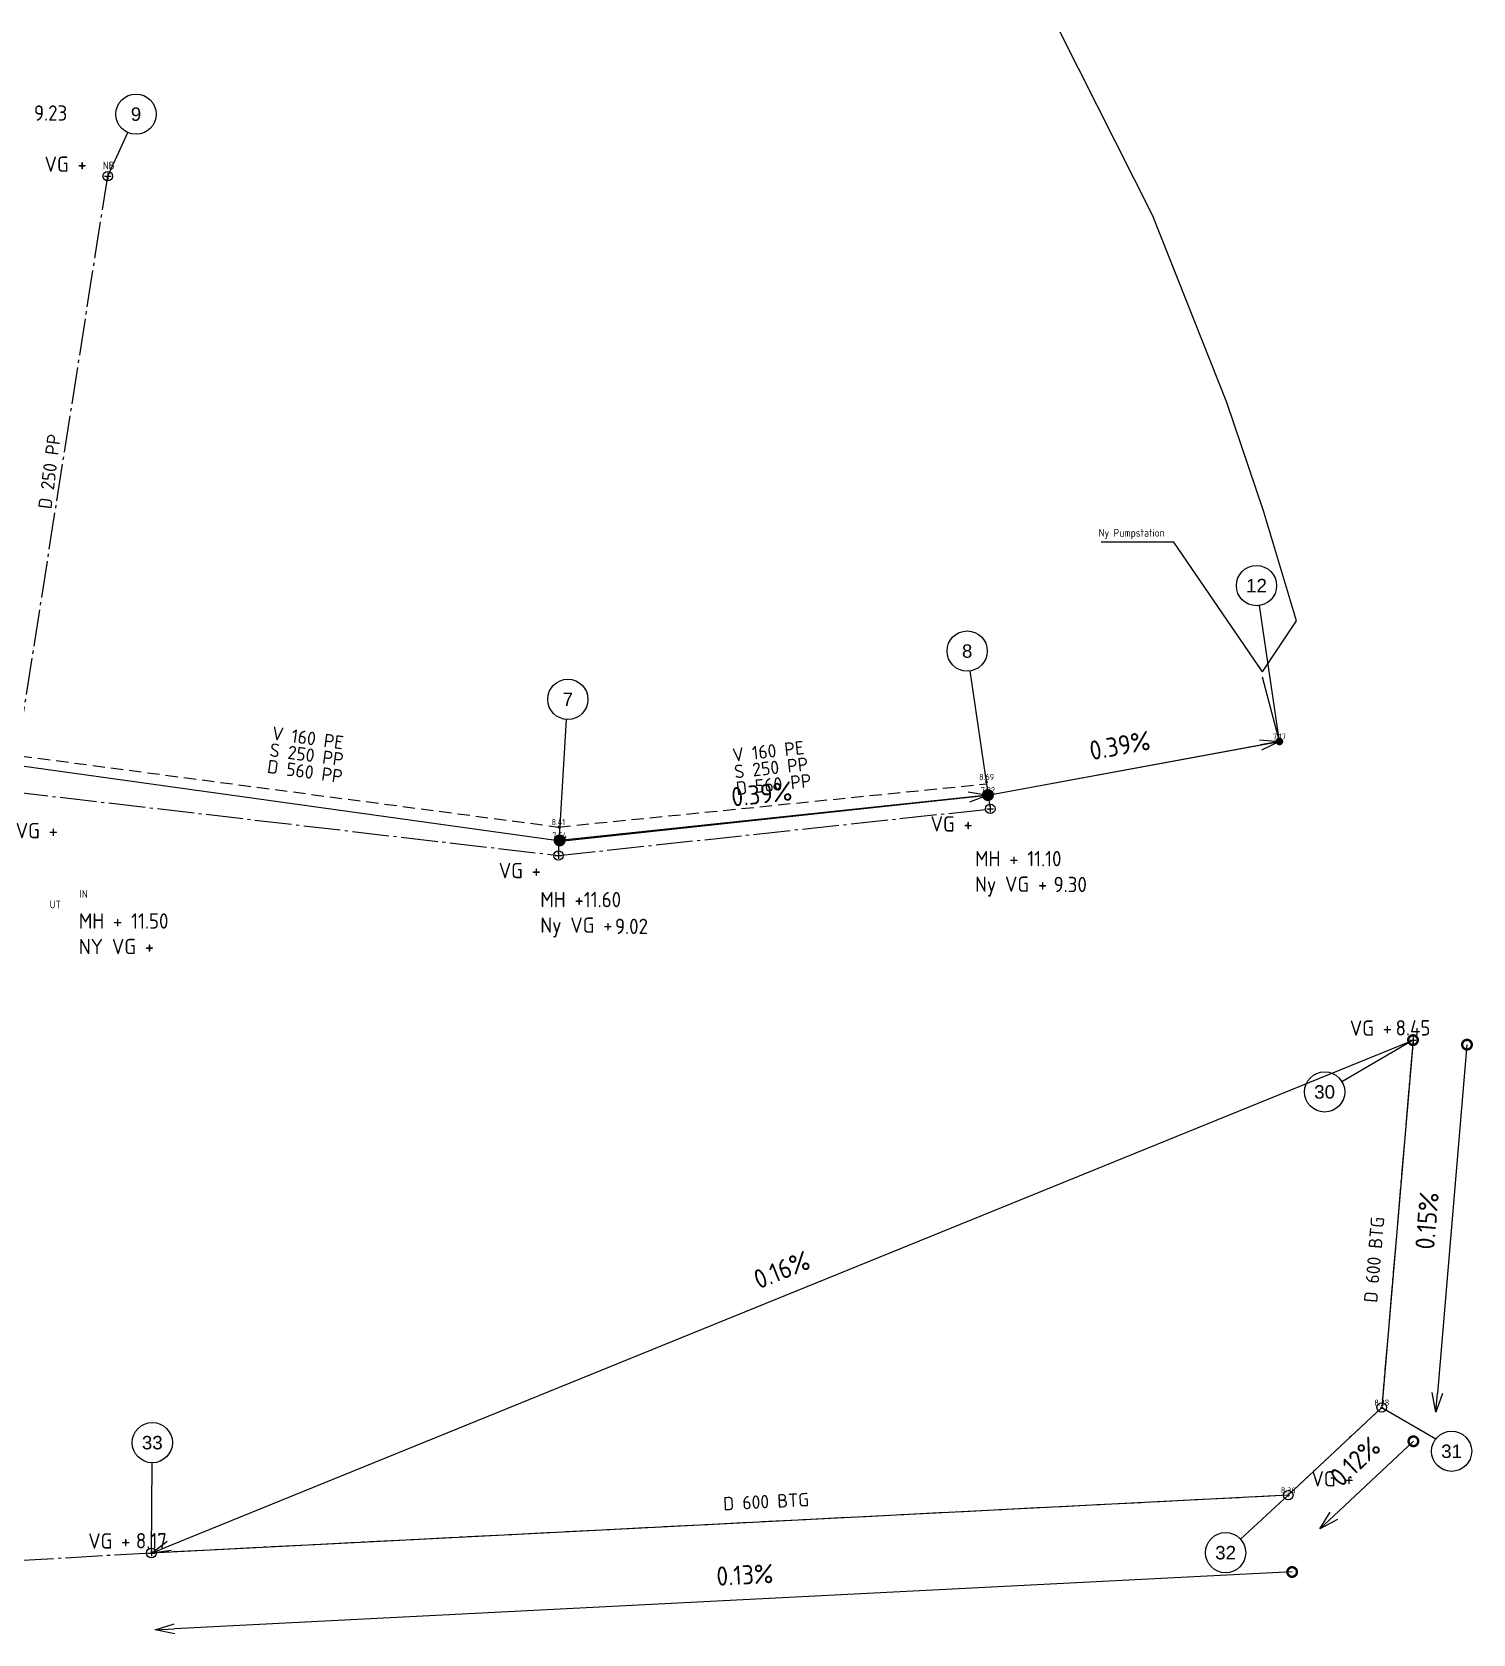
# Model space of a CAD drawing. Header units: metres. Extents: x 119275 to 119838, y 6147987 to 6148667.
# Drawn here: x 119644.5 to 119832.4, y 6148213.8 to 6148422.7 of the extents above; entities that cross this region are included whole.
import ezdxf
from ezdxf.enums import TextEntityAlignment as Align

# ---------------------------------------------------------------- set-up
doc = ezdxf.new("R2010")
doc.units = ezdxf.units.M
doc.header["$LTSCALE"] = 0.4
for name, pattern in [('BH90-PMB-DV', [16, 12, -1.5, 1, -1.5]), ('BH90-PMB-SPV', [16, 8, 8]), ('BH90-PMB-V', [6, 4, -2])]:
    doc.linetypes.add(name, pattern=pattern)
doc.layers.get('0').update_dxf_attribs({"linetype": 'CONTINUOUS'})
doc.layers.get('DEFPOINTS').update_dxf_attribs({"color": 5, "linetype": 'CONTINUOUS'})
for name, color, linetype in [('M-41-Brunn_nb', 6, 'CONTINUOUS'), ('M-41-Brunn_tb', 6, 'CONTINUOUS'), ('M-410A', 7, 'CONTINUOUS'), ('M-411', 240, 'BH90-PMB-SPV'), ('M-411tr', 240, 'BH90_VA_S_TR_PROJ'), ('M-412', 80, 'BH90-PMB-DV'), ('M-414', 170, 'BH90-PMB-V'), ('M-43-Dimension', 1, 'CONTINUOUS'), ('M-43-Nodmarkering', 3, 'CONTINUOUS')]:
    doc.layers.add(name, color=color, linetype=linetype)
for name, color, linetype, plot in [('Slask', 6, 'CONTINUOUS', False), ('Slask-ny lutning', 2, 'CONTINUOUS', False), ('Slask-va_lutn', 6, 'CONTINUOUS', False)]:
    doc.layers.add(name, color=color, linetype=linetype, plot=plot)
doc.styles.add('Arial', font='arial.ttf')
doc.styles.add('ISO', font='iso.shx')
doc.styles.add('ISO-Anno-50', font='iso.shx', dxfattribs={"height": 5})
doc.styles.add('ISO3098', font='iso3098.shx')
doc.linetypes.add('BH90_VA_S_TR_PROJ', pattern='A,15,[1,VV.SHX,S=1,R=0,X=0,Y=0],0.01,[1,VV.SHX,S=0.9,R=0,X=0,Y=0],0.01,[1,VV.SHX,S=0.8,R=0,X=0,Y=0],0.01,[1,VV.SHX,S=0.7,R=0,X=0,Y=0],0.01,[1,VV.SHX,S=0.6,R=0,X=0,Y=0]', length=15.04)
doc.dimstyles.new('BH90', dxfattribs={"dimtxt": 2.5, "dimasz": 2.5, "dimexe": 1.5, "dimexo": 5, "dimgap": 2, "dimtad": 1, "dimzin": 0, "dimdsep": 46, "dimtxsty": 'ISO', "dimblk1": 'ARCHTICK', "dimblk2": 'ARCHTICK', "dimsah": 1, "dimcen": 1.5, "dimadec": 0, "dimazin": 0, "dimtfac": 1, "dimtix": 1, "dimtmove": 0, "dimatfit": 3, "dimldrblk": 'ARCHTICK', "dimfxl": 1, "dimtolj": 1, "dimtzin": 0, "dimarcsym": 0})
doc.dimstyles.new('BH90$7', dxfattribs={"dimtxt": 2.5, "dimasz": 2, "dimexe": 1.5, "dimexo": 5, "dimgap": 1, "dimtad": 1, "dimzin": 0, "dimdsep": 46, "dimtxsty": 'ISO', "dimblk1": 'OPEN90', "dimblk2": 'OPEN90', "dimsah": 1, "dimcen": 4, "dimadec": 0, "dimazin": 0, "dimtfac": 1, "dimtix": 1, "dimtmove": 0, "dimatfit": 3, "dimfxl": 1, "dimtolj": 1, "dimtzin": 0, "dimarcsym": 0})

# ---------------------------------------------------------------- blocks, each defined once
blk = doc.blocks.new('BH90901f')
blk.add_circle((0, 0), 1.25)
at = {"color": 1, "style": 'ISO', "flags": 8}
blk.add_attdef('NB', (-1.300000000000011, 1.800000000000011), '', height=2.5, dxfattribs=at)
blk = doc.blocks.new('BH90902f')
at = {"const_width": 1}
blk.add_lwpolyline([(-0.5, 0, 1), (0.5, 0, 1)], format="xyb", close=True, dxfattribs=at)
at = {"color": 1, "style": 'ISO', "flags": 8}
blk.add_attdef('TB', (-1.300000000000011, 1.800000000000011), '', height=2.5, dxfattribs=at)
blk = doc.blocks.new('_zniv')
at = {"color": 0}
for p, q in [((-0.4292893453459783, 0), (0.4292893453459783, 0)), ((0, 0.4292345087512786), (0, -0.4292345087512786))]:
    blk.add_line(p, q, dxfattribs=at)
at = {"color": 4, "style": 'ISO'}
blk.add_attdef('ZNIV', text='', height=2, dxfattribs=at).set_placement((0, 0), align=Align.BOTTOM_CENTER)
blk = doc.blocks.new('_DotSmall')
at = {"color": 0, "linetype": 'ByBlock', "const_width": 0.5}
blk.add_lwpolyline([(-0.0625, 0, 1), (0.0625, 0, 1)], format="xyb", close=True, dxfattribs=at)
blk = doc.blocks.new('_Open30')
at = {"color": 0, "linetype": 'ByBlock', "lineweight": -2}
for p, q in [((-1, 0.26794919), (0, 0)), ((0, 0), (-1, -0.26794919)), ((0, 0), (-1, 0))]:
    blk.add_line(p, q, dxfattribs=at)
blk = doc.blocks.new('*D70')
at = {"layer": 'DEFPOINTS', "color": 0, "transparency": 16777216}
for p in [(119824.5729334726, 6148291.235163876, 8.45), (119820.4960250727, 6148243.311605445, 8.38), (119827.534311121, 6148242.712850919)]:
    blk.add_point(p, dxfattribs=at)
at = {"layer": 'Slask', "color": 0, "lineweight": -2, "transparency": 16777216}
blk.add_line((119831.6112195209, 6148290.63640935), (119827.746223365, 6148245.203853368), dxfattribs=at)
at = {"layer": 'Slask', "color": 0, "lineweight": -2, "transparency": 16777216, "xscale": 2.5, "yscale": 2.5, "zscale": 2.5}
for name, p, rotation in [('_DotSmall', (119831.6112195209, 6148290.63640935), 85.13749429629154), ('_Open30', (119827.534311121, 6148242.712850919), 265.1374942962915)]:
    blk.add_blockref(name, p, dxfattribs=dict(at, rotation=rotation))
at = {"layer": 'Slask', "color": 0, "transparency": 16777216, "insert": (119826.3955765667, 6148267.668508672), "char_height": 2.5, "attachment_point": 5, "rotation": 85.13749429629154, "style": 'ISO'}
blk.add_mtext('\\A1;0.15%', dxfattribs=at)
blk = doc.blocks.new('_ARCHTICK')
at = {"color": 0, "linetype": 'ByBlock', "const_width": 0.15}
blk.add_lwpolyline([(-0.5, -0.5), (0.5, 0.5)], dxfattribs=at)
blk = doc.blocks.new('*D71')
at = {"layer": 'DEFPOINTS', "color": 0, "transparency": 16777216}
for p in [(119820.4960250728, 6148243.311605447, 8.38), (119808.2975458358, 6148231.876347664, 8.36), (119812.4233445698, 6148227.47518145)]:
    blk.add_point(p, dxfattribs=at)
at = {"layer": 'Slask', "color": 0, "lineweight": -2, "transparency": 16777216}
blk.add_line((119824.6218238068, 6148238.910439233), (119814.2472484934, 6148229.184969297), dxfattribs=at)
at = {"layer": 'Slask', "color": 0, "lineweight": -2, "transparency": 16777216, "xscale": 2.5, "yscale": 2.5, "zscale": 2.5}
for name, p, rotation in [('_DotSmall', (119824.6218238068, 6148238.910439233), 43.1503485445439), ('_Open30', (119812.4233445698, 6148227.47518145), 223.1503485445439)]:
    blk.add_blockref(name, p, dxfattribs=dict(at, rotation=rotation))
at = {"layer": 'Slask', "color": 0, "transparency": 16777216, "insert": (119817.0214324952, 6148236.240311368), "char_height": 2.5, "attachment_point": 5, "rotation": 43.150348544543895, "style": 'ISO'}
blk.add_mtext('\\A1;0.12%', dxfattribs=at)
blk = doc.blocks.new('*D72')
at = {"layer": 'DEFPOINTS', "color": 0, "transparency": 16777216}
for p in [(119808.2975458356, 6148231.876347663, 8.36), (119660.0212757488, 6148224.336387527, 8.17), (119660.5306148603, 6148214.32003435)]:
    blk.add_point(p, dxfattribs=at)
at = {"layer": 'Slask', "color": 0, "lineweight": -2, "transparency": 16777216}
blk.add_line((119808.8068849471, 6148221.859994486), (119663.0273888663, 6148214.446997191), dxfattribs=at)
at = {"layer": 'Slask', "color": 0, "lineweight": -2, "transparency": 16777216, "xscale": 2.5, "yscale": 2.5, "zscale": 2.5}
for name, p, rotation in [('_DotSmall', (119808.8068849471, 6148221.859994486), 2.911026207909249), ('_Open30', (119660.5306148603, 6148214.32003435), 182.9110262079093)]:
    blk.add_blockref(name, p, dxfattribs=dict(at, rotation=rotation))
at = {"layer": 'Slask', "color": 0, "transparency": 16777216, "insert": (119737.4159200995, 6148221.483909304), "char_height": 2.5, "attachment_point": 5, "rotation": 2.9110262079092486, "style": 'ISO'}
blk.add_mtext('\\A1;0.13%', dxfattribs=at)
blk = doc.blocks.new('*D73')
at = {"layer": 'DEFPOINTS', "color": 0, "transparency": 16777216}
for p in [(119824.5729334724, 6148291.235163876, 8.45), (119824.5729334724, 6148291.235163876), (119660.0212757489, 6148224.336387527, 8.17)]:
    blk.add_point(p, dxfattribs=at)
at = {"layer": 'Slask', "color": 0, "lineweight": -2, "transparency": 16777216}
blk.add_line((119662.337198373, 6148225.277930091), (119824.5729334724, 6148291.235163876), dxfattribs=at)
at = {"layer": 'Slask', "color": 0, "lineweight": -2, "transparency": 16777216, "xscale": 2.5, "yscale": 2.5, "zscale": 2.5}
for name, p, rotation in [('_DotSmall', (119824.5729334724, 6148291.235163876), 22.12429019562273), ('_Open30', (119660.0212757489, 6148224.336387527), 202.1242901956228)]:
    blk.add_blockref(name, p, dxfattribs=dict(at, rotation=rotation))
at = {"layer": 'Slask', "color": 0, "transparency": 16777216, "insert": (119742.2310605897, 6148261.267246394), "char_height": 2.5, "attachment_point": 5, "rotation": 22.124290195622727, "style": 'ISO'}
blk.add_mtext('\\A1;0.16%', dxfattribs=at)
blk = doc.blocks.new('_Open90')
at = {"color": 0, "linetype": 'ByBlock', "lineweight": -2}
for p, q in [((0, 0), (-1, 0)), ((-0.5, 0.5), (0, 0)), ((0, 0), (-0.5, -0.5))]:
    blk.add_line(p, q, dxfattribs=at)
blk = doc.blocks.new('*D75')
at = {"layer": 'DEFPOINTS', "color": 0, "transparency": 16777216}
for p in [(119807.1441390857, 6148330.183273356, 7.17), (119807.1441390857, 6148330.183273356), (119769.1298289603, 6148323.193168988, 7.32)]:
    blk.add_point(p, dxfattribs=at)
at = {"layer": 'Slask-ny lutning', "color": 0, "lineweight": -2, "transparency": 16777216}
blk.add_line((119769.1298289603, 6148323.193168988), (119804.6853618269, 6148329.731151259), dxfattribs=at)
at = {"layer": 'Slask-ny lutning', "color": 0, "lineweight": -2, "transparency": 16777216, "xscale": 2.5, "yscale": 2.5, "zscale": 2.5}
for name, p, rotation in [('_Open30', (119807.1441390857, 6148330.183273356), 10.41920618781761), ('_DotSmall', (119769.1298289603, 6148323.193168988), 190.4192061878176)]:
    blk.add_blockref(name, p, dxfattribs=dict(at, rotation=rotation))
at = {"layer": 'Slask-ny lutning', "color": 0, "transparency": 16777216, "insert": (119786.3198366661, 6148329.65857056), "char_height": 2.5, "attachment_point": 5, "rotation": 10.41920618781761, "style": 'ISO'}
blk.add_mtext('\\A1;0.39%', dxfattribs=at)
blk = doc.blocks.new('*D76')
at = {"layer": 'DEFPOINTS', "color": 0, "transparency": 16777216}
for p in [(119769.1298289601, 6148323.193168989, 7.32), (119713.2714957504, 6148317.276270215, 7.54), (119713.2714957497, 6148317.276270222)]:
    blk.add_point(p, dxfattribs=at)
at = {"layer": 'Slask-ny lutning', "color": 0, "lineweight": -2, "transparency": 16777216}
blk.add_line((119766.6437376503, 6148322.929825108), (119713.2714957497, 6148317.276270222), dxfattribs=at)
at = {"layer": 'Slask-ny lutning', "color": 0, "lineweight": -2, "transparency": 16777216, "xscale": 2.5, "yscale": 2.5, "zscale": 2.5}
for name, p, rotation in [('_Open30', (119769.1298289594, 6148323.193168996), 6.046614890719102), ('_DotSmall', (119713.2714957497, 6148317.276270222), 186.0466148907191)]:
    blk.add_blockref(name, p, dxfattribs=dict(at, rotation=rotation))
at = {"layer": 'Slask-ny lutning', "color": 0, "transparency": 16777216, "insert": (119739.6152696463, 6148323.334966366), "char_height": 2.5, "attachment_point": 5, "rotation": 6.0466148907191, "style": 'ISO'}
blk.add_mtext('\\A1;0.39%', dxfattribs=at)

msp = doc.modelspace()

# ---------------------------------------------------------------- linework, layer by layer
at = {"layer": 'M-411'}
msp.add_line((119807.1441390878, 6148330.183273353, 0.1623012662526322), (119804.9555570187, 6148338.566692227), dxfattribs=at)
at = {"layer": 'M-411', "extrusion": (1.410906095660547e-08, -2.667254810069726e-08, 0.9999999999999996)}
msp.add_lwpolyline([(119769.1298289602, 6148323.168759871), (119807.1441390855, 6148330.183273355)], dxfattribs=at)
for points, elevation in [([(119641.2733219753, 6148327.252199313), (119712.7730463765, 6148317.315542132)], -0.1622381413131716), ([(119713.7699451243, 6148317.23699829), (119769.12982896, 6148323.168759869)], -0.1622381413131693)]:
    msp.add_lwpolyline(points, dxfattribs=dict(at, elevation=elevation))
at = {"layer": 'M-411tr', "extrusion": (1.410906095660547e-08, -2.667254810069726e-08, 0.9999999999999996)}
for points in [[(119790.6148436843, 6148398.833531886), (119778.5573145071, 6148422.716559487)], [(119800.289875321, 6148374.394603839), (119790.6148436844, 6148398.833531886)], [(119805.0694708782, 6148360.278774844), (119800.2898753206, 6148374.394603839)]]:
    msp.add_lwpolyline(points, dxfattribs=at)
at = {"layer": 'M-411tr'}
msp.add_lwpolyline([(119804.9231800747, 6148339.271343684), (119809.3744755275, 6148345.903027424), (119805.0694708784, 6148360.278774846)], dxfattribs=at)
at = {"layer": 'M-412'}
msp.add_line((119820.4960250726, 6148243.311605446, 6.061946814828604e-05), (119808.2975458367, 6148231.876347664), dxfattribs=at)
at = {"layer": 'M-412', "extrusion": (1.410906095660547e-08, -2.667254810069726e-08, 0.9999999999999996)}
msp.add_lwpolyline([(119641.7458652337, 6148323.656404508), (119654.3301575288, 6148403.915279596)], dxfattribs=at)
for points, elevation in [([(119641.7458652336, 6148323.656404508), (119713.1158461472, 6148315.315186337)], -0.1623034257787332), ([(119713.115846147, 6148315.315186337), (119769.4356960299, 6148321.395689991)], -0.1622381413131694), ([(119824.5729334724, 6148291.235163873), (119820.4960250727, 6148243.311605451)], -0.1622381413131697), ([(119808.2975458429, 6148231.876347676), (119660.0212757484, 6148224.336387808)], -0.162238141313176)]:
    msp.add_lwpolyline(points, dxfattribs=dict(at, elevation=elevation))
at = {"layer": 'M-412'}
msp.add_lwpolyline([(119660.0212757489, 6148224.336387527), (119498.7992812049, 6148214.900741462)], dxfattribs=at)
at = {"layer": 'M-414', "extrusion": (1.410906095660547e-08, -2.667254810069726e-08, 0.9999999999999996)}
for points, elevation in [([(119640.4682709928, 6148328.628163593), (119713.1049968663, 6148319.028863171)], -0.1622381413131703), ([(119713.1049968665, 6148319.028863176), (119768.9420585918, 6148324.653582174)], -0.1622381413131693)]:
    msp.add_lwpolyline(points, dxfattribs=dict(at, elevation=elevation))
at = {"layer": 'M-43-Nodmarkering', "extrusion": (1.410906095660547e-08, -2.667254810069726e-08, 0.9999999999999996)}
for p, q in [((119654.3301575289, 6148403.915279598, 6.72476217244691e-05), (119656.9279941629, 6148409.615702303, 6.736301348807565e-05)), ((119807.1441390878, 6148330.183273354, 0.1623012662526322), (119804.5388458259, 6148347.919581351, 0.1623017760834022)), ((119769.408844641, 6148321.644242489, 6.342959132088271e-05), (119766.8035513791, 6148339.380550486, 6.393942209087771e-05)), ((119713.1196775617, 6148315.563264968, 6.40615834426525e-05), (119714.1827515742, 6148333.058315028, 6.451322203133471e-05)), ((119824.5729334724, 6148291.235163876, 6.184019021826569e-05), (119815.3085299329, 6148285.80311041, 6.18260155446802e-05)), ((119820.4960250714, 6148243.311605447, 6.034278972412519e-05), (119827.5404327031, 6148239.224146348, 6.02866381422827e-05)), ((119660.0212757488, 6148224.336387527, 6.237749874949934e-05), (119660.1186941069, 6148236.107910218, 6.26901007734328e-05)), ((119808.2975458367, 6148231.876347664, 6.034278972412519e-05), (119802.0644250058, 6148226.154580451, 6.027811909426958e-05))]:
    msp.add_line(p, q, dxfattribs=at)
for centre in [(119658.0165597169, 6148412.004337412, -0.1622381413131713), (119804.157354281, 6148350.516698386), (119766.4220598364, 6148341.977667513, -0.1622381413131689), (119714.3419632981, 6148335.678468511, -0.1622381413131711), (119813.0440872208, 6148284.475386088, -0.1622381413131686), (119660.1404171327, 6148238.732806551, -0.1622381413131757), (119829.6072086615, 6148237.605817023, -0.1622984800431573), (119800.1306536047, 6148224.379452049, -0.1622382850932182)]:
    msp.add_circle(centre, 2.624986221720215, dxfattribs=at)
at = {"layer": 'Slask', "flags": 128}
msp.add_lwpolyline([(119824.5729334724, 6148291.235163876), (119820.496025072, 6148243.311605445), (119808.2975458356, 6148231.876347663), (119660.0212757512, 6148224.336387811)], dxfattribs=at)

# ---------------------------------------------------------------- block references
at = {"layer": 'M-41-Brunn_nb', "extrusion": (1.410906095660547e-08, -2.667254810069726e-08, 0.9999999999999996)}
for p, xscale, yscale, zscale, rotation in [((119654.3301575288, 6148403.915279595, -0.1622381413131716), 0.4999973755647829, 0.4999973755647829, 0.4999973755647829, 81.31746477202861), ((119769.4356960276, 6148321.395689983, -0.1622381413131694), 0.4999973755663422, 0.4999973755663422, 0.4999973755663422, 5.661781539150815), ((119713.1158461472, 6148315.315186338, -0.1622381413131717), 0.4999973755663422, 0.4999973755663422, 0.4999973755663422, 185.6617815391508), ((119824.5729334724, 6148291.235163873, -0.162238141313168), 0.4999973755641501, 0.4999973755641501, 0.4999973755641501, 85.13749429640342), ((119820.4960250713, 6148243.311605444, -0.1622384179915939), 0.4999973755641504, 0.4999973755641504, 0.4999973755641504, 265.1374942964035), ((119808.2975458367, 6148231.876347661, -0.1622382850932178), 0.49999737556415, 0.49999737556415, 0.49999737556415, 265.1374942964035), ((119660.0212757488, 6148224.336387524, -0.162238141313176), 0.4999973755659561, 0.4999973755659561, 0.4999973755659561, 182.9110262081505)]:
    msp.add_blockref('BH90901f', p, dxfattribs=dict(at, xscale=xscale, yscale=yscale, zscale=zscale, rotation=rotation))
at = {"layer": 'M-41-Brunn_tb', "extrusion": (1.410906095660547e-08, -2.667254810069726e-08, 0.9999999999999996)}
for p, xscale, yscale, zscale, rotation in [((119807.1441390959, 6148330.183273355, -0.1623012662526321), 0.4999973755657522, 0.4999973755657522, 0.4999973755657522, 5.603113242548411), ((119769.12982896, 6148323.168759869, -0.1622381413131693), 0.4999973755657537, 0.4999973755657537, 0.4999973755657537, 5.603113242548404), ((119713.2714957504, 6148317.276270211, -0.1622381413131716), 0.4999973755657537, 0.4999973755657537, 0.4999973755657537, 185.6031132425484)]:
    msp.add_blockref('BH90902f', p, dxfattribs=dict(at, xscale=xscale, yscale=yscale, zscale=zscale, rotation=rotation))
at = {"layer": 'M-410A'}
ref = msp.add_blockref('BH90901f', (119654.3301575148, 6148403.915279625, -0.9999275035097855), dxfattribs=dict(at, xscale=0.5, yscale=0.5, zscale=0.5))
ref.add_attrib('NB', 'NB', (119653.6801575148, 6148404.815279624, -0.9999275035097855), dxfattribs={"layer": '0', "color": 1, "height": 1, "style": 'ISO', "flags": 8})
at = {"layer": 'Slask'}
for p, xscale, yscale, zscale, values in [((119768.9633300759, 6148324.921352832, 6.35232859976504e-05), 0.4000000000000057, 0.4000000000000057, 0.4000000000000057, {'ZNIV': '8.69'}), ((119713.1049968664, 6148319.028863173, 6.415422690965327e-05), 0.4000000000000057, 0.4000000000000057, 0.4000000000000057, {'ZNIV': '8.41'}), ((119820.4960250726, 6148243.311605446), 0.4, 0.4, 0.4, {'ZNIV': '8.38'}), ((119808.2975458356, 6148231.876347663), 0.4, 0.4, 0.4, {'ZNIV': '8.36'})]:
    msp.add_blockref('_zniv', p, dxfattribs=dict(at, xscale=xscale, yscale=yscale, zscale=zscale)).add_auto_attribs(values)
at = {"layer": 'Slask-ny lutning'}
for p, xscale, yscale, zscale, values in [((119807.1441390857, 6148330.183273356), 0.4000000000000004, 0.4000000000000004, 0.4000000000000004, {'ZNIV': '7.17'}), ((119769.1298289602, 6148323.193168988), 0.4, 0.4, 0.4, {'ZNIV': '7.32'}), ((119713.2714957505, 6148317.276270214), 0.4, 0.4, 0.4, {'ZNIV': '7.54'})]:
    msp.add_blockref('_zniv', p, dxfattribs=dict(at, xscale=xscale, yscale=yscale, zscale=zscale)).add_auto_attribs(values)
at = {"layer": 'Slask-va_lutn'}
ref = msp.add_blockref('_zniv', (119654.3301575271, 6148403.915279599), dxfattribs=at)
ref.add_attrib('ZNIV', '9.23', dxfattribs={"layer": '0', "color": 4, "height": 2, "style": 'ISO'}).set_placement((119646.8757277715, 6148410.555292444), align=Align.BOTTOM_CENTER)
ref = msp.add_blockref('_zniv', (119769.4356960276, 6148321.395689984, -6.342258294438702e-05), dxfattribs=at)
ref.add_attrib('ZNIV', '9.30', dxfattribs={"layer": '0', "color": 4, "height": 2, "style": 'ISO'}).set_placement((119779.8616958364, 6148309.932905564, -6.342258294438702e-05), align=Align.BOTTOM_CENTER)
ref = msp.add_blockref('_zniv', (119713.1158461473, 6148315.315186338, -6.342258294438702e-05), dxfattribs=at)
ref.add_attrib('ZNIV', '9.02', dxfattribs={"layer": '0', "color": 4, "height": 2, "style": 'ISO'}).set_placement((119722.6363436998, 6148304.473397007, -6.342258294438702e-05), align=Align.BOTTOM_CENTER)
for p, values in [((119824.5729334724, 6148291.235163876), {'ZNIV': '8.45'}), ((119660.0212757488, 6148224.336387527), {'ZNIV': '8.17'})]:
    msp.add_blockref('_zniv', p, dxfattribs=at).add_auto_attribs(values)

# ---------------------------------------------------------------- texts
at = {"layer": 'M-43-Dimension', "extrusion": (1.410906095660547e-08, -2.667254810069726e-08, 0.9999999999999996), "style": 'ISO3098', "oblique": 359.9999999999999}
for s, rotation, p in [('D 250 PP', 82.67616140886808, (119646.9762578921, 6148360.425869949, -0.1622381413166395)), ('V 160 PE', 352.0645372952284, (119675.6503147407, 6148330.43224459, -0.1622381413166395)), ('S 250 PP', 352.0645372952284, (119675.3483153553, 6148328.265703017, -0.1622381413166395)), ('D 560 PP', 352.0645372952284, (119675.0463159698, 6148326.099161444, -0.1622381413166395)), ('D 600 BTG', 85.13749429642084, (119819.8987202931, 6148256.935591075, -0.1622381413166395)), ('D 600 BTG', 2.91102620817329, (119734.6408862585, 6148229.883102899, -0.1622381413166395))]:
    msp.add_text(s, height=1.749990814480143, rotation=rotation, dxfattribs=at).set_placement(p)
at = {"layer": 'M-43-Dimension', "extrusion": (1.410906095660547e-08, -2.667254810069726e-08, 0.9999999999999996), "style": 'ISO3098'}
for s, p in [('V 160 PE', (119735.8991001806, 6148327.533857165, -0.1622381413166395)), ('S 250 PP', (119736.1340498133, 6148325.359022761, -0.1622381413166395)), ('D 560 PP', (119736.3689994459, 6148323.184188356, -0.1622381413166395))]:
    msp.add_text(s, height=1.749990814480143, rotation=6.165810655463843, dxfattribs=at).set_placement(p)
at = {"layer": 'M-43-Dimension', "insert": (119792.1667660106, 6148356.599249652), "char_height": 1, "attachment_point": 9, "style": 'ISO'}
msp.add_mtext('\\A1;Ny Pumpstation', dxfattribs=at)
at = {"layer": 'M-43-Nodmarkering', "extrusion": (1.410906095660547e-08, -2.667254810069726e-08, 0.9999999999999996), "style": 'Arial'}
for s, p in [('9', (119658.0165597169, 6148412.004337412, -0.1622381413131713)), ('12', (119804.157354281, 6148350.516698386)), ('8', (119766.4220598364, 6148341.977667513, -0.1622381413131689)), ('7', (119714.3419632981, 6148335.678468511, -0.1622381413131711)), ('30', (119813.0440872208, 6148284.475386088, -0.1622381413131686)), ('33', (119660.1404171327, 6148238.732806551, -0.1622381413131757)), ('31', (119829.6072086615, 6148237.605817023, -0.1622984800431573)), ('32', (119800.1306536047, 6148224.379452049, -0.1622382850932183))]:
    msp.add_text(s, height=1.749990814480143, rotation=0.04498873092503015, dxfattribs=at).set_placement(p, align=Align.MIDDLE_CENTER)
at = {"layer": 'Slask', "style": 'ISO-Anno-50'}
for s, p in [('IN', (119650.6540087795, 6148309.803501113)), ('UT', (119646.7481225143, 6148308.423171168))]:
    msp.add_text(s, height=1, dxfattribs=at).set_placement(p)
at = {"layer": 'Slask-va_lutn', "char_height": 2, "attachment_point": 1, "style": 'ISO-Anno-50'}
for s, insert, width in [('VG +', (119646.0902320925, 6148406.481301364), 5.614474775633425), ('VG +', (119761.651116518, 6148320.427799386), 5.614474775633425), ('VG +', (119642.3260547382, 6148319.551401375, 1.862739667938054e-06), 5.614474775633425), ('VG +', (119705.3312666377, 6148314.347295741, 6.324376667675094e-07), 5.614474775633425), ('MH + 11.10\\PNy VG +', (119767.4512683598, 6148315.901941035, -6.342258294438702e-05), 14.3728266144899), ('MH +11.60\\PNy VG +', (119710.7525740678, 6148310.561186278, -6.342258294438702e-05), 13.58589454306639), ('MH + 11.50\\PNY VG +', (119650.5647356731, 6148307.771786098, -6.724762172444286e-05), 13.24523971490271), ('VG +', (119816.3330080361, 6148293.801185643), 5.614474775633425), ('VG +', (119811.3320624449, 6148235.01568331), 5.614474775633425), ('VG +', (119651.7813503125, 6148226.902409295), 5.614474775633425)]:
    msp.add_mtext(s, dxfattribs=dict(at, insert=insert, width=width))

# ---------------------------------------------------------------- dimensions: what is measured, and where the dimension line sits
at = {"layer": 'Slask'}
dim = msp.add_aligned_dim(p1=(119660.0212757488, 6148224.336387527, 8.17), p2=(119824.5729334724, 6148291.235163876, 8.45), distance=0, text='0.16%', dimstyle='BH90', override={"dimblk1": 'Open30', "dimblk2": 'DotSmall', "dimse1": 1, "dimse2": 1}, dxfattribs=at)
dim.commit()
dim.dimension.update_dxf_attribs({"geometry": '*D73', "text_midpoint": (119742.2310605897, 6148261.267246394)})
for base, p1, p2, angle, text, picture, middle in [((119827.534311121, 6148242.712850919), (119824.5729334724, 6148291.235163876, 8.45), (119820.4960250726, 6148243.311605446, 8.38), 265.13749429632605, '0.15%', '*D70', (119829.6338797504, 6148267.393022755)), ((119812.4233445698, 6148227.47518145), (119820.4960250726, 6148243.311605446, 8.38), (119808.2975458356, 6148231.876347663, 8.36), 223.15034854444158, '0.12%', '*D71', (119819.2441566948, 6148233.869236268)), ((119660.5306148603, 6148214.32003435), (119808.2975458356, 6148231.876347663, 8.36), (119660.0212757488, 6148224.336387527, 8.17), 182.91102620790954, '0.13%', '*D72', (119737.5809717926, 6148218.238103097))]:
    dim = msp.add_linear_dim(base=base, p1=p1, p2=p2, angle=angle, text=text, dimstyle='BH90', override={"dimblk1": 'DotSmall', "dimblk2": 'Open30', "dimse1": 1, "dimse2": 1}, dxfattribs=at)
    dim.commit()
    dim.dimension.update_dxf_attribs({"geometry": picture, "text_midpoint": middle, "dimtype": 161})
at = {"layer": 'Slask-ny lutning'}
for p2, distance, override, picture, middle in [((119807.1441390857, 6148330.183273356, 7.17), 0, {"dimblk1": 'DotSmall', "dimblk2": 'Open30', "dimse1": 1, "dimse2": 1}, '*D75', (119786.3198366661, 6148329.65857056)), ((119713.2714957505, 6148317.276270214, 7.54), -8.419577805289505e-09, {"dimblk1": 'Open30', "dimblk2": 'DotSmall', "dimse1": 1, "dimse2": 1}, '*D76', (119739.6152696463, 6148323.334966366))]:
    dim = msp.add_aligned_dim(p1=(119769.1298289602, 6148323.193168988, 7.32), p2=p2, distance=distance, text='0.39%', dimstyle='BH90', override=override, dxfattribs=at)
    dim.commit()
    dim.dimension.update_dxf_attribs({"geometry": picture, "text_midpoint": middle})

# ---------------------------------------------------------------- leaders
at = {"layer": 'M-43-Dimension', "annotation_type": 0, "has_hookline": 1, "hookline_direction": 1, "text_width": 8.285714285714286}
msp.add_leader([(119804.9231800747, 6148339.271343684), (119793.3667660106, 6148356.199249651), (119792.5667660106, 6148356.199249651)], dimstyle='BH90$7', override={"dimscale": 0.4, "dimgap": 1, "dimtad": 1}, dxfattribs=at)

doc.saveas('drawing.dxf')
